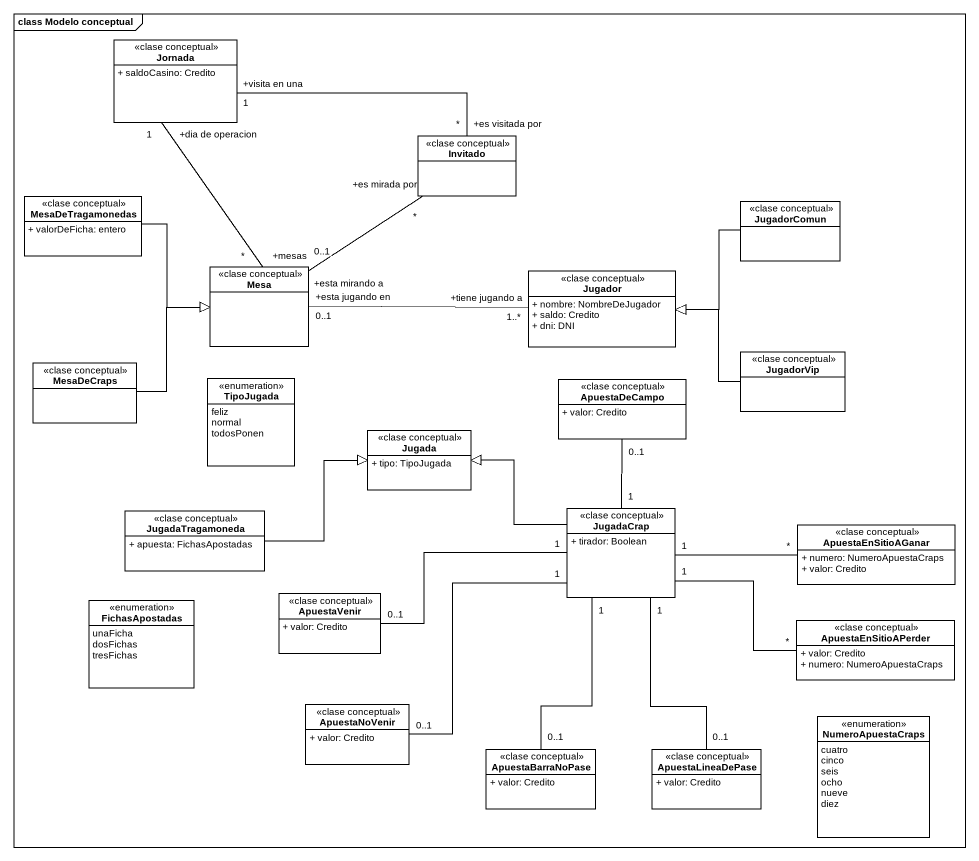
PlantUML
@startuml
mainframe class Modelo conceptual
hide circle
hide empty members
skinparam classAttributeIconSize 0
class Jornada <<clase conceptual>> {
  + saldoCasino: Credito
}
class Invitado <<clase conceptual>>
class MesaDeTragamonedas <<clase conceptual>> {
  + valorDeFicha: entero
}
class JugadorComun <<clase conceptual>>
class Mesa <<clase conceptual>>
class Jugador <<clase conceptual>> {
  + nombre: NombreDeJugador
  + saldo: Credito
  + dni: DNI
}
class MesaDeCraps <<clase conceptual>>
class JugadorVip <<clase conceptual>>
enum TipoJugada {
  feliz
  normal
  todosPonen
}
class ApuestaDeCampo <<clase conceptual>> {
  + valor: Credito
}
class Jugada <<clase conceptual>> {
  + tipo: TipoJugada
}
class JugadaTragamoneda <<clase conceptual>> {
  + apuesta: FichasApostadas
}
class JugadaCrap <<clase conceptual>> {
  + tirador: Boolean
}
class ApuestaEnSitioAGanar <<clase conceptual>> {
  + numero: NumeroApuestaCraps
  + valor: Credito
}
class ApuestaVenir <<clase conceptual>> {
  + valor: Credito
}
enum FichasApostadas {
  unaFicha
  dosFichas
  tresFichas
}
class ApuestaEnSitioAPerder <<clase conceptual>> {
  + valor: Credito
  + numero: NumeroApuestaCraps
}
class ApuestaNoVenir <<clase conceptual>> {
  + valor: Credito
}
class ApuestaBarraNoPase <<clase conceptual>> {
  + valor: Credito
}
class ApuestaLineaDePase <<clase conceptual>> {
  + valor: Credito
}
enum NumeroApuestaCraps {
  cuatro
  cinco
  seis
  ocho
  nueve
  diez
}
Jornada "+visita en una\n1" -right- "+es visitada por\n*" Invitado
Invitado "+es mirada por\n*" -- "+esta mirando a\n0..1" Mesa
MesaDeTragamonedas -right-|> Mesa
JugadorComun -left-|> Jugador
Mesa "+mesas\n*" -up- "+dia de operacion\n1" Jornada
Mesa "+esta jugando en\n0..1" -right- "+tiene jugando a\n1..*" Jugador
MesaDeCraps -right-|> Mesa
JugadorVip -left-|> Jugador
ApuestaDeCampo "0..1" -- "1" JugadaCrap
JugadaTragamoneda -right-|> Jugada
JugadaCrap -left-|> Jugada
JugadaCrap "1" -right- "*" ApuestaEnSitioAGanar
JugadaCrap "1" -left- "0..1" ApuestaVenir
JugadaCrap "1" -right- "*" ApuestaEnSitioAPerder
JugadaCrap "1" -- "0..1" ApuestaNoVenir
JugadaCrap "1" -- "0..1" ApuestaBarraNoPase
JugadaCrap "1" -- "0..1" ApuestaLineaDePase
@enduml
